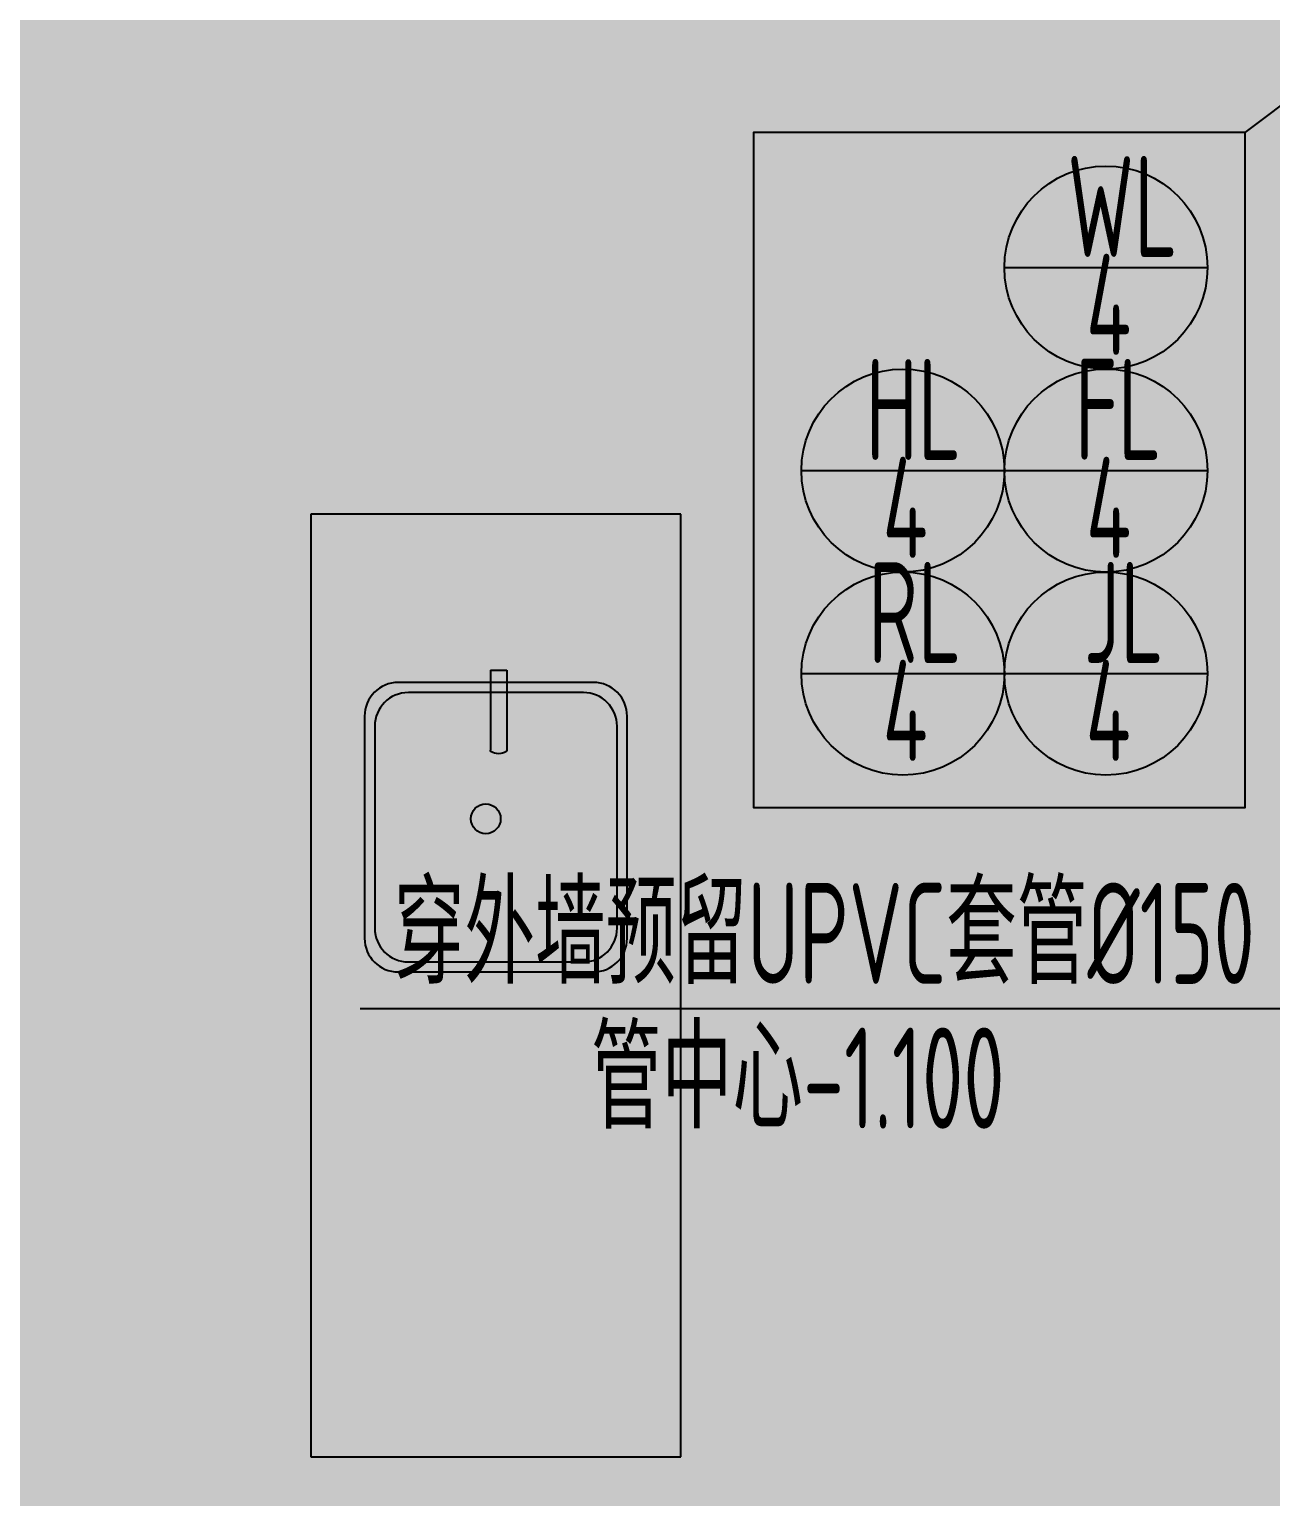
# Model space of a CAD drawing. Header units: inches. Extents: x 143994 to 247866, y 243815 to 272761.
# Drawn here: x 176608 to 178452, y 250764 to 252944 of the extents above; entities that cross this region are included whole.
import ezdxf

# ---------------------------------------------------------------- set-up
doc = ezdxf.new("R2010")
doc.units = ezdxf.units.IN
doc.header["$LTSCALE"] = 1000
doc.header["$MEASUREMENT"] = 0
doc.layers.get('DEFPOINTS').update_dxf_attribs({"color": 62})
for name, color, linetype in [('0-建筑1F', 127, 'Continuous'), ('00污水标注', 130, 'Continuous'), ('00给水标注', 13, 'Continuous'), ('00雨水标注', 3, 'Continuous'), ('厨卫', 44, 'Continuous')]:
    doc.layers.add(name, color=color, linetype=linetype)
doc.styles.add('ECADI', font='hzs.shx', dxfattribs={"width": 0.7, "bigfont": 'hztxt.shx'})

# ---------------------------------------------------------------- blocks, each defined once
blk = doc.blocks.new('QWQW8EF')
at = {"layer": '00污水标注'}
for p, q in [((658987.4, -508991), (659288.9, -508991)), ((658987.4, -509292.5), (659288.9, -509292.5))]:
    blk.add_line(p, q, dxfattribs=at)
for centre in [(659138.2, -508991), (659138.2, -509292.5)]:
    blk.add_circle(centre, 150.8, dxfattribs=at)
at = {"layer": '00给水标注'}
for p, q in [((659345, -508790.5), (659856.9, -508404.7)), ((658685.9, -509292.5), (658987.4, -509292.5)), ((658685.9, -509594), (658987.4, -509594)), ((658987.4, -509594), (659288.9, -509594))]:
    blk.add_line(p, q, dxfattribs=at)
blk.add_lwpolyline([(659345, -508790.5), (658614.5, -508790.5), (658614.5, -509792.9), (659345, -509792.9)], close=True, dxfattribs=at)
for centre in [(658836.6, -509292.5), (658836.6, -509594), (659138.2, -509594)]:
    blk.add_circle(centre, 150.8, dxfattribs=at)
at = {"layer": '00雨水标注', "color": 1}
blk.add_line((658030.5, -510091.6), (659420.5, -510091.6), dxfattribs=at)
at = {"layer": '00污水标注', "style": 'ECADI', "width": 0.7}
for s, p in [('WL', (659080.5, -508975.2)), ('4', (659108.4, -509120.9)), ('FL', (659092, -509276.7)), ('4', (659108.4, -509422.4))]:
    blk.add_text(s, height=150, rotation=360, dxfattribs=at).set_placement(p)
at = {"layer": '00给水标注', "style": 'ECADI', "width": 0.7}
for s, p in [('HL', (658781.3, -509276.7)), ('4', (658806.2, -509422.4)), ('RL', (658785, -509578.2)), ('JL', (659105.3, -509578.2)), ('4', (658806.2, -509723.9)), ('4', (659107.8, -509723.9))]:
    blk.add_text(s, height=150, rotation=360, dxfattribs=at).set_placement(p)
at = {"layer": '00雨水标注', "color": 1, "style": 'ECADI', "width": 0.7}
for s, p in [('穿外墙预留UPVC套管%%C150', (658080.1, -510054.9)), ('管中心-1.100', (658373.2, -510269.8))]:
    blk.add_text(s, height=150, dxfattribs=at).set_placement(p)
blk = doc.blocks.new('144')
at = {"layer": '厨卫', "color": 127}
for p, q in [((657986.9, -387962.8), (657986.9, -389362.8)), ((658536.9, -387962.8), (657986.9, -387962.8)), ((657986.9, -387962.8), (657986.9, -389362.8)), ((658536.9, -387962.8), (657986.9, -387962.8)), ((658536.9, -389362.8), (658536.9, -387962.8)), ((658536.9, -389362.8), (658536.9, -387962.8)), ((658406.9, -388212.8), (658116.9, -388212.8)), ((658253.7, -388194.6), (658253.7, -388313.2)), ((658253.7, -388194.6), (658253.7, -388313.2)), ((658253.7, -388194.6), (658278, -388194.6)), ((658278, -388194.6), (658278, -388313.2)), ((658278, -388194.6), (658278, -388313.2)), ((658391.9, -388227.8), (658131.9, -388227.8)), ((658066.9, -388262.8), (658066.9, -388592.8)), ((658081.9, -388277.8), (658081.9, -388577.8)), ((658441.9, -388577.8), (658441.9, -388277.8)), ((658456.9, -388592.8), (658456.9, -388262.8)), ((658131.9, -388627.8), (658391.9, -388627.8)), ((658116.9, -388642.8), (658406.9, -388642.8)), ((657986.9, -389362.8), (658536.9, -389362.8)), ((657986.9, -389362.8), (658536.9, -389362.8))]:
    blk.add_line(p, q, dxfattribs=at)
blk.add_circle((658246.9, -388415.3), 22.1, dxfattribs=at)
blk.add_circle((658246.9, -388415.3), 22.1, dxfattribs=at)
for centre, start, end in [((658116.9, -388262.8), 90, 180), ((658406.9, -388262.8), 0, 90), ((658131.9, -388277.8), 90, 180), ((658391.9, -388277.8), 0, 90), ((658131.9, -388577.8), 180, 270), ((658391.9, -388577.8), 270, 0), ((658116.9, -388592.8), 180, 270), ((658406.9, -388592.8), 270, 0)]:
    blk.add_arc(centre, 50, start, end, dxfattribs=at)
at = {"layer": '厨卫', "color": 127, "extrusion": (0, 0, -1)}
blk.add_ellipse((658265.9, -388313.2), major_axis=(12.2, 0), ratio=0.448066, start_param=0, end_param=3.141593, dxfattribs=at)
blk.add_ellipse((658265.9, -388313.2), major_axis=(12.2, 0), ratio=0.448066, start_param=0, end_param=3.141593, dxfattribs=at)

msp = doc.modelspace()

# ---------------------------------------------------------------- hatches: boundary and pattern name
at = {"layer": 'DEFPOINTS'}
h = msp.add_hatch(dxfattribs=at)
h.set_pattern_fill('ANSI31', color=250)
h.set_pattern_definition([(45, (-65482.5842, -4e-05), (-1.122532015, 1.122532015), [])])
h.paths.add_polyline_path([(182383.45, 243814.78), (157803.44, 243814.78), (157803.44, 270814.78), (182383.45, 270814.78)])

# ---------------------------------------------------------------- block references
msp.add_blockref('QWQW8EF', (-480931.31, 761580.81))
at = {"layer": '0-建筑1F'}
msp.add_blockref('144', (-480961.31, 640186.38), dxfattribs=at)

doc.saveas('drawing.dxf')
